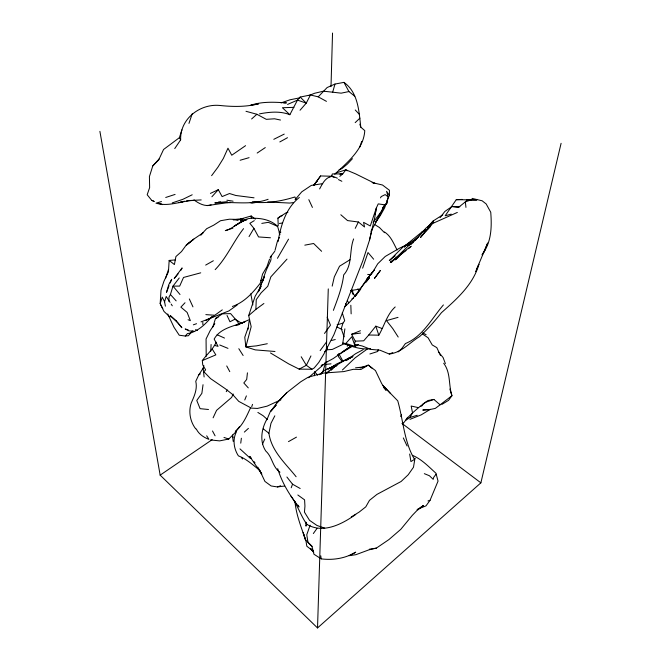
<?xml version="1.0" encoding="UTF-8"?>
<svg xmlns="http://www.w3.org/2000/svg" width="661" height="661" viewBox="0 0 661 661"><rect width="100%" height="100%" fill="white"/><g stroke="black" fill="none" stroke-linecap="round" stroke-linejoin="round"><path stroke-width="0.99" d="M386.9 200.812L389.42 195.425L389.436 190.269L382.529 185.022L372.16 182.576M168.952 301.441L168.993 297.153L170.414 294.509L172.992 286.13L179.23 277.992M250.808 293.806L252.849 304.928M314.504 375.754L314.553 371.664L317.701 375.241M162.804 308.67L160.177 303.655L161.02 290.22L163.92 281.297L168.456 271.77L169.158 260.434L175.322 259.922M331.004 86.657L332.533 33.05M99.902 131.357L160.152 475.143L317.52 627.95L328.277 288.907M274.984 351.487L255.245 349.876L245.851 346.885L251.18 326.699L248.676 315.594L255.873 309.389L256.253 299.615L261.136 292.831L267.763 286.279L270.853 276.86L286.998 259.129M206.207 356.262L206.067 338.953L210.157 330.665L214.808 323.708M210.752 351.305L211.09 344.497M270.903 259.922L271.159 256.146M247.437 372.845L246.693 379.439L243.818 382.967L248.28 387.875M333.384 310.348C337.721 298.813 342.216 287.188 343.695 274.877C352.71 265.011 349.124 250.676 353.618 238.927M240.753 443.167L241.364 438.235M306.142 525.098L306.018 526.139L305.903 522.165M174.744 148.585L180.643 139.851C179.858 119.104 199.713 103.62 219.592 105.438C232.655 106.834 245.702 107.057 258.583 103.827L250.717 105.223C262.31 101.381 274.455 102.083 286.436 102.876L283.734 102.893M203.034 384.71L201.869 393.328L196.771 400.475L200.101 408.672L208.496 409.498M249.106 321.18L248.296 327.162L244.777 337.217L245.851 346.885L256.361 345.885L267.292 343.72M270.489 352.966L288.692 363.889L299.152 369.127L311.934 369.259L314.19 367.962L318.8 362.426L323.865 354.048L333.904 334.714L362.782 260.955L369.491 240.191L374.754 217.535L376.299 208.099L378.224 203.885L384.925 204.844L387.04 202.993L388.147 196.854L386.569 191.285L389.42 195.425M324.741 351.652L326.939 349.818L327.402 346.975M375.151 214.602L376.299 208.099L370.276 225.979L363.575 222.336L364.525 226.996L358.394 221.997L347.537 220.584L340.82 214.751M344.877 328.839L342.778 343.216C351.52 346.513 361.162 349.876 370.573 348.678M378.166 349.578L377.819 351.445L369.871 353.982M247.792 329.765L248.131 328.03M296.111 476.738C285.453 463.32 271.407 451.116 268.911 433.228L270.985 423.28L274.827 415.827M278.025 241.653C280.851 225.376 285.841 208.149 299.342 197.465M332.186 286.122L334.301 276.934L339.531 266.218L349.983 259.748M369.491 240.191L371.969 229.45M317.52 627.95L480.877 482.844L561.098 143.321M195.73 428.882C190.178 421.718 188.261 411.489 191.293 402.88C194.301 396.063 197.598 388.949 195.763 381.331L198.738 374.952L203.142 368.218L203.844 365.459M275.034 250.362L277.215 241.967L279.363 237.481M360.427 330.731L351.602 334.276L355.263 341.167L354.47 344.224L362.195 345.984L370.73 349.372L379.992 350.214L389.246 354.023C401.401 352.751 409.589 342.596 419.586 336.598C427.576 329.31 434.723 321.172 441.424 312.703C456.734 299.061 473.078 284.825 478.936 264.284L476.854 268.878M309.257 95.44L314.512 93.292L323.394 91.193L332.673 92.193L334.987 84.054L343.96 82.369C358.212 92.474 358.981 111.296 360.79 127.16L364.773 130.622C363.666 149.345 347.529 162.226 334.763 174.174M342.282 312.802L344.695 320.725L342.927 323.155L341.274 328.757L344.075 336.788M165.39 306.183L164.581 301.788L166.184 296.45L170.067 302.399M212.834 327.03L215.494 318.511L222.402 313.843L230.606 313.603L237.943 322.138L238.654 324.964M159.334 158.714L152.798 165.894L149.419 176.545L149.626 187.625L147.188 194.747L151.733 200.382L154.492 201.547M160.177 303.655L162.259 297.128L164.581 301.788M152.798 165.894L158.665 159.954L163.573 149.477L179.387 137.678L181.907 129.87M258.36 291.832L266.325 270.043L270.754 260.55M165.556 278.314L168.439 269.63M188.963 123.384L192.235 113.717M251.725 406.73L252.527 404.367M269.548 259.153L267.003 266.573L262.557 274.059L260.252 283.255C252.709 292.93 244.339 302.275 232.391 306.473M248.676 315.594L255.096 296.376L261.095 286.196L259.079 290.79M359.749 147.064L361.724 141.462M362.633 268.159L368.003 252.535L373.647 259.195M387.528 199.82L384.611 207.885L380.282 215.626L375.398 222.625L384.768 205.381M291.212 487.768L292.534 484.183L286.891 477.011M329.608 176.851L331.5 176.181L332.343 173.934L342.737 173.901L345.893 169.803L355.544 173.835L375.051 183.485L373.192 183.031M236.398 431.906C232.424 439.449 233.829 448.893 238.398 455.859C246.718 459.048 252.981 465.088 259.798 470.368M400.756 416.579L401.467 414.769M244.768 399.971L246.388 395.889M409.663 454.041L410.927 461.593L414.505 459.37L414.976 458.197L413.489 467.244L408.217 474.755L401.12 481.481L376.944 494.395L369.474 500.352L365.789 506.863L359.113 512.11L351.255 516.952M263.202 279.57L264.425 276.595L260.302 286.502M169.042 285.726L166.522 292.344L168.819 284.536L171.695 279.339L170.174 282.991M384.066 206.158L380.686 213.701L370.937 231.375M266.846 419.289C261.483 428.882 259.36 441.441 265.796 451.058C272.514 457.024 272.299 466.997 279.958 472.202M262.467 444.142L264.747 439.086M355.263 341.167L363.699 340.812L368.755 335.003L378.819 335.168C384.388 325.724 386.941 314.429 395.195 306.952M213.106 417.818L216.56 410.374L231.623 397.435L233.226 394.022M418.049 509.036L426.006 505.863L430.055 500.294L438.045 481.117L435.946 473.235C428.667 466.649 421.685 459.263 412.505 455.33M266.87 419.776L270.217 411.803L276.207 405.044L270.911 411.092L276.744 403.127L286.775 392.667L300.755 381.777L307.844 377.414L314.702 375.374L323.436 373.077L343.737 371.598L353.313 369.309L360.98 369.441L368.309 365.103L375.456 370.565L381.645 383.496L386.082 390.312L383.537 387.387M355.915 295.484L367.045 278.925L374.324 269.969M475.598 271.688L487.686 243.008L484.083 251.767L482.117 254.923M259.492 113.866C269.531 111.973 280.124 110.866 289.865 114.717L297.467 100.117L300.168 97.068L310.439 94.977L318.23 96.845L326.451 101.364M250.37 408.143C246.421 416.496 242.851 425.378 235.299 431.22M310.943 355.932L306.349 365.302L299.152 369.127M355.23 228.367L358.394 221.997M181.031 270.126L182.122 267.928L174.223 278.496L178.09 273.918M280.9 399.781L267.11 406.151L257.451 408.44L251.329 408.11L238.737 401.359L232.672 394.543L225.294 388.701L210.545 378.604L203.919 371.746L205.645 369.863L202.737 364.872L202.307 360.584C206.951 354.271 212.974 349.38 216.246 342.191M310.439 94.977L306.266 103.108L300.044 110.238M380.513 197.87L381.19 196.581L385.189 194.598L388.147 196.854M405.846 420.247L410.051 417.463L412.497 412.918M384.925 204.844L381.323 211.495L373.11 222.46M321.345 374.143L323.105 370.887L325.005 364.475L331.029 363.839M288.535 239.142L277.463 258.286M310.1 525.189L306.762 534.79L308.018 542.483L312.017 546.374L313.942 554.224L321.205 558.867C332.97 560.379 345.563 558.388 355.742 552.166L350.008 555.248M319.627 188.947C322.551 183.419 325.617 176.867 332.747 176.272L337.407 178.214M420.917 234.002L422.255 231.714L425.403 229.408M465.336 202.506L466.864 199.919L476.878 199.961L456.272 199.68L445.167 215.792L451.223 214.139M249.048 236.588L253.931 228.367L249.841 223.319L254.295 220.642M482.191 254.625L484.728 250.387L484.083 251.767C491.627 239.951 491.792 225.732 490.743 212.255L486.182 203.96L482.125 200.779L472.004 198.383M320.61 175.942L313.578 185.526L320.61 175.942L332.747 176.272M382.959 207.48L384.024 205.868M249.594 319.527L235.754 325.509L244.884 321.849C234.093 326.245 220.344 327.873 214.156 339.085L218.08 346.372L214.28 345.315M407.647 417.306L404.425 421.949L402.375 423.8M313.339 533.543L316.991 528.436M226.244 391.667L227.434 390.031M324.493 333.458L330.475 325.195L327.195 317.23M239.422 426.791L234.969 432.823L228.731 439.044L219.617 440.887L210.479 439.937M320.139 350.586L326.369 342.183M366.177 282.115L369.516 277.628C360.625 286.783 354.759 298.375 344.802 306.638M211.611 175.669L217.932 167.183L223.335 158.475L227.971 148.213L231.747 155.228L245.57 145.668M436.111 474.16L433.682 477.358L433.178 479.349L429.419 475.738L424.329 473.664M243.545 228.64C233.35 241.777 226.855 257.484 215.189 269.622M443.407 304.936C431.691 318.552 422.842 336.507 405.408 343.563L401.855 348.446L398.178 351.892M440.11 217.626L444.836 211.479L451.19 207.067M270.118 257.369L274.794 251.296M355.221 296.153L359.931 290.063M374.531 269.795L367.045 278.925L372.92 271.811L377.72 263.805L385.247 256.451L399.467 248.214L407.159 244.587M368.755 335.003L375.812 326.162L381.918 328.451M348.438 344.546L347.19 346.091L348.487 344.802M432.244 223.658L420.669 237.274L432.244 223.658L457.321 212.437M382.62 208.355L387.04 202.993M295.095 199.663L301.763 191.822L311.323 185.402L322.708 183.626M167.704 313.958L174.033 327.319L179.238 335.218L185.295 336.036L187.41 333.615C197.796 331.921 205.158 324.419 211.76 316.718M192.037 331.558L188.368 335.722L185.295 336.036M345.769 343.852L342.778 343.216L345.843 343.456L351.776 336.763L355.164 346.43L358.361 344.505M427.469 227.392L433.244 220.923L442.779 214.808M433.244 220.923L428.419 226.31L433.732 222.121L426.031 228.028L419.19 235.812L412.646 241.595M313.653 185.13L317.577 180.759M211.892 196.78L218.312 189.674L222.113 196.581L229.507 193.524L235.861 195.491L254.039 197.813M318.23 96.845L327.121 87.558L334.987 84.054M352.453 158.665L347.504 163.936L341.952 168.621L339.093 169.712M406.284 419.239C412.869 412.117 420.082 406.102 427.923 400.533L433.905 399.434L440.086 404.813L451.95 395.732C448.373 384.867 450.984 372.961 443.696 363.244M185.014 302.746L180.874 307.117L187.137 312.422L190.36 320.659L188.063 319.734M276.744 403.127L286.775 392.667M425.585 231.292L430.063 227.054M355.18 122.624L359.923 118.145M393.956 259.831L391.006 262.566L409.126 245.132L415.612 240.05L421.602 233.184L428.097 228.632M408.49 248.71L411.159 246.247L402.681 252.502L395.402 259.847L400.475 254.791L406.085 250.536M244.355 432.087L248.412 428.369M404.317 247.032L407.267 244.363L415.505 239.513L412.638 241.695M251.626 118.972L256.881 114.27L266.292 119.335L274.538 118.79L280.495 120.038M342.423 369.97L355.073 357.898L368.053 348.454M404.433 246.892L407.267 244.363L403.127 246.875L389.304 260.608L395.204 255.79M330.897 370.433L333.136 368.474M308.39 377.737L327.063 361.55L324.534 363.335M319.527 374.68L325.154 369.796L331.475 367.351L327.823 369.111L334.086 365.921L329.674 368.45L336.292 364.145L351.255 357.08M407.176 244.644L404.664 246.032L422.255 231.714M193.813 239.084L186.394 245.124L193.813 239.084L202.977 232.879L200.729 235.085L206.67 228.698L213.726 225.153L220.518 220.733L229.45 219.196L239.042 219.452L244.95 220.526M339.812 176.355L342.737 173.901L339.903 174.165M471.177 199.837L465.361 201.869L458.379 207.496L451.926 206.538L459.833 206.744M412.72 241.604L418.206 237.34M396.906 257.104L390.32 262.26L394.584 259.36M193.285 239.53L186.476 244.793L181.494 251.577L175.917 256.559L174.405 264.565L169.158 260.434M422.214 506.533L423.37 505.648L420.33 507.582M423.37 505.648L416.86 510.639L412.257 515.415L400.781 529.345L388.916 539.583L376.332 548.134L368.921 549.861L355.907 554.686L349.19 555.694M326.476 373.184C334.268 365.756 343.431 360.914 352.982 356.304L345.918 360.642L355.659 353.668L363.228 349.644M440.086 404.813L435.285 408.415L429.27 409.663L422.767 410.043L428.452 409.498M278.231 225.723L277.917 218.138L280.768 216.04L282.52 215.569M255.873 309.389L263.896 303.498M222.286 309.86L214.751 315.256L205.852 314.619M237.208 304.994L228.888 310.934L201.01 321.89M277.917 218.138L286.139 212.776L287.899 212.288M322.849 364.525L321.163 365.715L322.816 364.566M355.758 514.448C342.076 524.156 323.08 534.113 306.811 524.305C300.515 515.423 297.59 504.913 290.989 496.138M325.286 362.848L333.26 358.543L350.784 346.224L341.828 352.305M340.134 353.478L337.589 355.23L352.734 346.058M160.152 475.143L212.189 439.631M257.179 153.038L265.284 147.585M326.6 373.201L329.178 371.54M198.738 374.952L200.333 373.928M243.314 220.89L234.267 226.087L243.314 220.89L246.908 219.609M417.066 509.747L420.95 507.293M430.352 409.316L421.173 414.877L409.96 419.33M441.862 404.425L448.563 400.351L451.95 395.732L449.877 389.023M336.391 365.707L332.227 368.119L337.003 365.5M205.67 265.094L213.338 260.765M288.485 441.622L296.467 437.128M279.818 141.933L287.494 137.695M205.901 320.445L214.015 316.214M413.332 242.57L407.424 245.595L411.663 243.95M279.091 232.994L280.867 232.102M273.794 139.322L284.23 134.1M192.202 194.78L182.874 199.316L172.29 202.877M210.471 317.9L214.024 316.173M344.596 343.563L332.326 349.429L326.939 349.818M210.421 193.392L218.312 189.674M420.338 406.54L422.015 405.747L423.139 403.937L425.659 402.26L433.905 399.434M408.721 243.231L410.382 242.513M287.552 104.438L297.467 100.117L306.266 103.108L300.168 97.068M215.494 318.511L218.138 317.363M389.246 354.023L392.791 352.61M202.307 360.584L215.841 354.891L212.338 349.215M351.949 298.838L353.577 298.194M352.255 356.948L347.868 358.65L351.751 357.246M241.149 221.716L245.826 220.022M259.806 470.599L264.929 481.415L271.126 485.959L277.422 486.934L280.677 485.761M360.171 367.987L368.309 365.103L372.523 368.648M281.032 102.918L290.055 99.778L299.598 97.869M193.343 324.807L196.548 323.708M232.903 228.144L225.302 230.631C234.614 228.309 240.645 219.146 250.511 218.328C260.17 217.849 270.374 219.419 277.612 226.376L279.958 234.754M165.721 197.474L175.091 194.417M336.234 172.909L345.893 169.803L347.215 170.827M410.051 417.463L417.198 415.273M427.989 500.931L430.055 500.294M240.621 219.031L251.197 215.982L255.336 219.171M161.458 201.555L155.996 203.158C168.886 207.182 181.874 200.523 194.863 200.374M337.118 324.84L342.927 323.155M240.133 160.251L249.09 157.657M398.021 317.363L386.47 320.618L392.717 328.525L398.203 337.044M331.301 340.539L335.259 339.531M220.6 201.927L218.237 202.274L227.574 202.084L214.817 202.944C232.465 201.217 250.759 205.662 268.118 199.283M200.721 272.828L183.527 277.455L179.685 286.089L172.992 286.13L179.999 294.5M354.783 96.242L348.925 91.565L341.159 93.168L332.673 92.193M304.812 245.157L313.62 243.496L321.61 251.296M193.979 199.953C198.862 203.464 204.968 206.951 211.14 204.893M258.773 201.952L252.097 203.142L250.263 202.58M351.131 290.476L360.766 289.006M279.396 223.476L282.346 222.997M261.797 223.393L268.358 222.327L277.612 226.376M186.427 201.01L188.451 200.688M369.334 549.217L376.332 548.134M351.602 334.276L360.551 333.078M277.422 486.934L284.569 486.025M207.1 205.621L230.416 202.249M293.36 202.605L289.642 203.059L267.713 201.969M242.918 218.593L233.259 219.766L238.819 219.782M230.367 202.638L226.781 202.638M355.552 367.797L364.624 366.88M259.137 201.431L252.172 202.084C266.656 203.687 281.082 201.283 294.897 196.97L295.913 199.3M189.079 200.564L201.2 199.928M456.272 199.68L462.246 199.415M240.951 220.468L245.859 220.287M293.938 107.346L282.412 107.735L289.865 114.717M367.698 274.447L371.631 274.571M270.465 237.77L258.558 236.944L253.931 228.367M237.935 219.799L235.167 219.543L237.943 219.873M240.703 220.063L243.471 220.32L240.678 219.997M260.69 280.289L263.557 280.669M226.872 200.192L233.085 201.192M357.502 289.08L360.419 289.725M417.942 407.548L411.175 406.036L412.588 413.208M245.999 111.296L256.881 114.27M188.137 329.798L185.179 328.988L188.815 330.814L194.053 331.425L192.087 330.88M345.843 343.456L355.164 346.43L355.122 344.431M223.98 437.45L228.731 439.044M324.708 528.114L316.974 525.478L309.53 520.331L304.465 512.151L304.944 506.07L304.581 499.848L297.838 494.99M158.995 203.398L162.333 204.613L158.805 203.2M195.458 329.699L197.375 330.45M151.733 200.382L153.501 201.084M219.725 344.976L227.979 348.372M217.089 334.73L224.509 338.068M336.846 326.964L342.117 329.517M331.5 176.181L334.086 177.454M338.399 179.577L341.853 181.279M422.652 332.838L426.114 334.697M292.534 484.183L300.177 488.504M374.68 224.533L379.497 227.558L384.479 232.697M257.873 412.431L263.21 415.777L267.408 419.537M241.901 323.469L235.027 319.147L229.962 321.775L227.037 315.495M422.627 334.078L428.08 337.779L432.244 344.959L436.814 347.628L440.474 355.444M311.934 369.259L306.349 365.302L301.209 356.758M401.979 423.404L480.877 482.844M263.301 428.915L268.911 433.228M382.744 385.446L397.748 400.822C403.317 420.33 404.011 441.556 414.505 459.37M250.453 458.445L239.976 448.869M384.487 231.961C391.097 236.208 393.625 243.628 397.121 249.982M170.042 317.14L164.002 311.438L160.433 304.225M312.017 546.374L305.803 540.004L306.836 546.242L313.24 551.142L310.653 548.432M355.254 109.999L359.584 114.609M384.256 386.66L390.61 393.65M170.414 294.509L176.156 300.879M355.378 296.5L350.71 290.386M438.334 351.867L443.077 357.502L445.374 363.575M310.596 548.663L313.744 552.456M251.486 458.536L249.726 456.371L261.806 474.16L259.88 470.624M253.832 461.428L255.006 462.865M342.109 361.427L338.498 356.709L338.159 354.767M241.331 457.354L242.496 458.99M171.174 304.101L172.281 305.795M196.267 428.964C198.779 434.128 203.704 437.408 208.95 439.367L206.67 435.797M257.749 467.162L259.401 469.74M238.811 348.702L243.124 355.494M338.721 353.627L343.158 361.559M347.356 300.598L348.661 302.837M179.387 137.678L180.643 139.851M345.538 303.614L346.48 305.299M343.96 82.369L348.925 91.565M226.731 365.954L229.78 371.639M212.495 430.972L215.073 435.806M298.103 505.219L299.02 507.012C289.716 495.568 281.966 482.662 277.694 468.624M308.819 199.663L312.422 207.422M403.317 437.921L407.077 446.01M189.327 298.937L192.954 306.861M375.812 326.162L378.819 335.168M359.84 124.218L360.79 127.16M306.2 522.364L306.811 524.305M305.217 539.277L303.184 532.626L305.63 540.103C301.35 527.445 296.145 514.853 294.963 501.418M352.511 290.08L353.148 294.682M232.515 434.996L233.036 437.681M320.767 555.794L321.205 558.867M232.457 435.384L233.209 441.408M203.142 368.218L204.109 376.96M465.361 201.869L465.947 207.389M251.197 215.982L251.296 218.023M350.834 305.242L351.148 313.859M202.803 322.312L202.886 324.675M380.265 270.58L374.49 278.397L380.265 270.58M184.394 201.283L178.842 202.654L184.411 201.324M176.016 320.585L170.307 315.652L177.867 322.932L181.866 327.716L176.016 320.585"/></g></svg>
